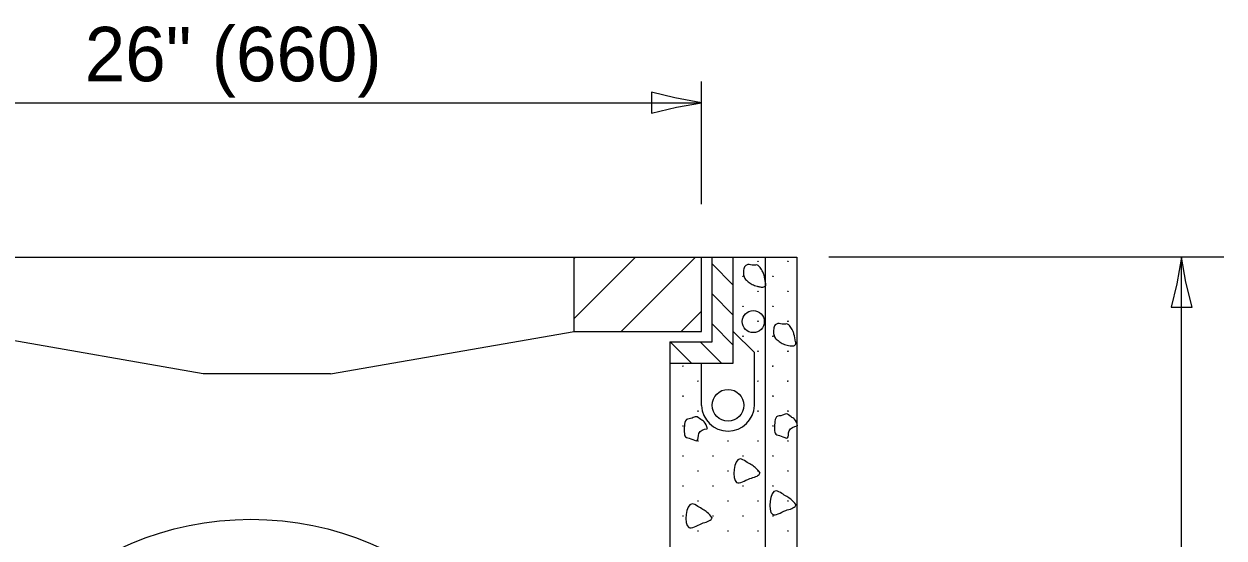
# Model space of a CAD drawing. Extents: x 2261691 to 2262321, y -3123551 to -3123151.
# Drawn here: x 2262145 to 2262212.2, y -3123304 to -3123275.2 of the extents above; entities that cross this region are included whole.
import ezdxf

# ---------------------------------------------------------------- set-up
doc = ezdxf.new("R2010")
doc.units = 0
doc.layers.add('RD_Pr_Roadway_Dimensions', color=7, linetype='Continuous')
doc.layers.add('RD_Pr_Roadway_Items', color=7, linetype='Continuous')

msp = doc.modelspace()

# ---------------------------------------------------------------- linework, layer by layer
at = {"layer": 'RD_Pr_Roadway_Dimensions'}
for p, q in [((2262182.948, -3123285.337), (2262182.948, -3123278.462)), ((2262134.255, -3123279.649), (2262182.948, -3123279.649)), ((2262212.217, -3123288.304), (2262190.072, -3123288.304)), ((2262209.841, -3123334.621), (2262209.841, -3123288.305))]:
    msp.add_line(p, q, dxfattribs=at)
for points in [[(2262180.149, -3123279.064), (2262180.148, -3123279.649), (2262180.148, -3123280.235), (2262181.548, -3123279.892), (2262182.948, -3123279.649), (2262181.455, -3123279.378)], [(2262209.256, -3123291.103), (2262209.841, -3123291.105), (2262210.427, -3123291.105), (2262210.084, -3123289.704), (2262209.841, -3123288.305), (2262209.57, -3123289.798)]]:
    msp.add_lwpolyline(points, close=True, dxfattribs=at)
at = {"layer": 'RD_Pr_Roadway_Items'}
for p, q in [((2262128.911, -3123288.304), (2262188.292, -3123288.304)), ((2262175.822, -3123292.459), (2262175.822, -3123288.304)), ((2262182.948, -3123292.459), (2262182.948, -3123288.304)), ((2262183.543, -3123293.054), (2262183.543, -3123288.304)), ((2262184.729, -3123294.24), (2262184.729, -3123288.304)), ((2262186.514, -3123288.304), (2262186.514, -3123339.373)), ((2262188.292, -3123288.304), (2262188.292, -3123341.746)), ((2262155.037, -3123294.835), (2262141.384, -3123292.459)), ((2262162.166, -3123294.835), (2262175.822, -3123292.459)), ((2262175.822, -3123292.459), (2262182.948, -3123292.459)), ((2262181.166, -3123293.054), (2262181.166, -3123334.621)), ((2262181.166, -3123293.054), (2262183.543, -3123293.054)), ((2262185.923, -3123293.649), (2262184.729, -3123292.459)), ((2262185.919, -3123296.616), (2262185.923, -3123293.649)), ((2262181.166, -3123294.24), (2262184.729, -3123294.24)), ((2262182.948, -3123296.616), (2262182.948, -3123294.24)), ((2262162.166, -3123294.835), (2262155.037, -3123294.835))]:
    msp.add_line(p, q, dxfattribs=at)
for points in [[(2262175.822, -3123291.732), (2262179.249, -3123288.304)], [(2262175.822, -3123288.372), (2262175.893, -3123288.304)], [(2262178.451, -3123292.459), (2262182.613, -3123288.304)], [(2262184.729, -3123289.868), (2262183.543, -3123288.682)], [(2262184.729, -3123291.547), (2262183.543, -3123290.36)], [(2262181.811, -3123292.459), (2262182.948, -3123291.322)], [(2262184.729, -3123293.228), (2262183.543, -3123292.042)], [(2262182.385, -3123294.24), (2262181.195, -3123293.054)], [(2262184.066, -3123294.24), (2262182.876, -3123293.054)]]:
    msp.add_lwpolyline(points, dxfattribs=at)
for centre, radius in [((2262186.107, -3123288.532), 0.0119), ((2262187.786, -3123288.532), 0.0119), ((2262185.267, -3123289.372), 0.0119), ((2262186.946, -3123289.372), 0.0119), ((2262186.107, -3123290.212), 0.0119), ((2262187.786, -3123290.212), 0.0119), ((2262185.267, -3123291.051), 0.0119), ((2262186.946, -3123291.051), 0.0119), ((2262185.848, -3123291.91), 0.618), ((2262186.107, -3123291.891), 0.0119), ((2262187.786, -3123291.891), 0.0119), ((2262185.267, -3123292.731), 0.0119), ((2262186.946, -3123292.731), 0.0119), ((2262186.107, -3123293.571), 0.0119), ((2262187.786, -3123293.571), 0.0119), ((2262181.908, -3123294.41), 0.0119), ((2262186.946, -3123294.41), 0.0119), ((2262182.748, -3123295.25), 0.0119), ((2262184.433, -3123296.601), 0.891), ((2262186.107, -3123295.25), 0.0119), ((2262187.786, -3123295.25), 0.0119), ((2262181.908, -3123296.09), 0.0119), ((2262186.946, -3123296.09), 0.0119), ((2262182.748, -3123296.93), 0.0119), ((2262186.107, -3123296.93), 0.0119), ((2262187.786, -3123296.93), 0.0119), ((2262181.908, -3123297.769), 0.0119), ((2262186.946, -3123297.769), 0.0119), ((2262182.748, -3123298.609), 0.0119), ((2262184.427, -3123298.609), 0.0119), ((2262186.107, -3123298.609), 0.0119), ((2262187.786, -3123298.609), 0.0119), ((2262181.908, -3123299.449), 0.0119), ((2262183.587, -3123299.449), 0.0119), ((2262185.267, -3123299.449), 0.0119), ((2262186.946, -3123299.449), 0.0119), ((2262182.748, -3123300.289), 0.0119), ((2262184.427, -3123300.289), 0.0119), ((2262186.107, -3123300.289), 0.0119), ((2262187.786, -3123300.289), 0.0119), ((2262181.908, -3123301.128), 0.0119), ((2262183.587, -3123301.128), 0.0119), ((2262185.267, -3123301.128), 0.0119), ((2262186.946, -3123301.128), 0.0119), ((2262182.748, -3123301.968), 0.0119), ((2262184.427, -3123301.968), 0.0119), ((2262186.107, -3123301.968), 0.0119), ((2262187.786, -3123301.968), 0.0119), ((2262157.711, -3123320.209), 17.22), ((2262181.908, -3123302.808), 0.0119), ((2262183.587, -3123302.808), 0.0119), ((2262185.267, -3123302.808), 0.0119), ((2262186.946, -3123302.808), 0.0119), ((2262182.748, -3123303.648), 0.0119), ((2262184.427, -3123303.648), 0.0119), ((2262186.107, -3123303.648), 0.0119), ((2262187.786, -3123303.648), 0.0119)]:
    msp.add_circle(centre, radius, dxfattribs=at)
msp.add_arc((2262184.433, -3123296.562), 1.484, 182.15331, 357.84841, dxfattribs=at)
for points in [[(2262186.535, -3123289.737), (2262186.45, -3123289.316), (2262186.379, -3123289.124), (2262186.24, -3123288.882), (2262186.079, -3123288.746), (2262185.866, -3123288.757), (2262185.541, -3123288.714), (2262185.399, -3123288.8), (2262185.31, -3123289.024), (2262185.303, -3123289.288), (2262185.381, -3123289.501), (2262185.559, -3123289.676), (2262185.787, -3123289.829), (2262186.065, -3123289.933), (2262186.24, -3123289.968), (2262186.439, -3123289.968), (2262186.56, -3123289.847), (2262186.55, -3123289.751)], [(2262188.213, -3123293.039), (2262188.128, -3123292.615), (2262188.06, -3123292.427), (2262187.918, -3123292.184), (2262187.757, -3123292.049), (2262187.544, -3123292.06), (2262187.219, -3123292.017), (2262187.08, -3123292.102), (2262186.991, -3123292.327), (2262186.984, -3123292.587), (2262187.059, -3123292.801), (2262187.237, -3123292.979), (2262187.465, -3123293.132), (2262187.743, -3123293.235), (2262187.918, -3123293.267), (2262188.117, -3123293.267), (2262188.235, -3123293.15), (2262188.228, -3123293.054)], [(2262188.335, -3123297.76), (2262188.153, -3123297.372), (2262187.968, -3123297.251), (2262187.686, -3123297.09), (2262187.479, -3123297.165), (2262187.155, -3123297.251), (2262187.048, -3123297.61), (2262187.041, -3123297.949), (2262187.109, -3123298.22), (2262187.405, -3123298.323), (2262187.757, -3123298.433), (2262187.857, -3123298.034), (2262188.313, -3123297.76)], [(2262183.283, -3123297.913), (2262183.094, -3123297.521), (2262182.912, -3123297.404), (2262182.634, -3123297.24), (2262182.424, -3123297.318), (2262182.103, -3123297.404), (2262181.993, -3123297.76), (2262181.982, -3123298.098), (2262182.053, -3123298.369), (2262182.349, -3123298.473), (2262182.709, -3123298.583), (2262182.802, -3123298.184), (2262183.265, -3123297.913)], [(2262186.218, -3123300.372), (2262185.958, -3123300.094), (2262185.438, -3123299.755), (2262185.11, -3123299.602), (2262184.918, -3123300.924), (2262185.652, -3123300.71), (2262186.211, -3123300.414), (2262186.232, -3123300.361)], [(2262188.235, -3123302.16), (2262187.968, -3123301.886), (2262187.447, -3123301.547), (2262187.127, -3123301.394), (2262186.927, -3123302.712), (2262187.668, -3123302.499), (2262188.228, -3123302.203), (2262188.249, -3123302.153)], [(2262183.535, -3123302.89), (2262183.272, -3123302.609), (2262182.752, -3123302.27), (2262182.424, -3123302.121), (2262182.231, -3123303.443), (2262182.962, -3123303.229), (2262183.525, -3123302.933), (2262183.55, -3123302.883)]]:
    msp.add_spline(points, degree=3, dxfattribs=at)

# ---------------------------------------------------------------- texts
at = {"layer": 'RD_Pr_Roadway_Dimensions'}
msp.add_text('26" (660)', height=3.048, dxfattribs=at).set_placement((2262148.401, -3123278.448))

doc.saveas('drawing.dxf')
